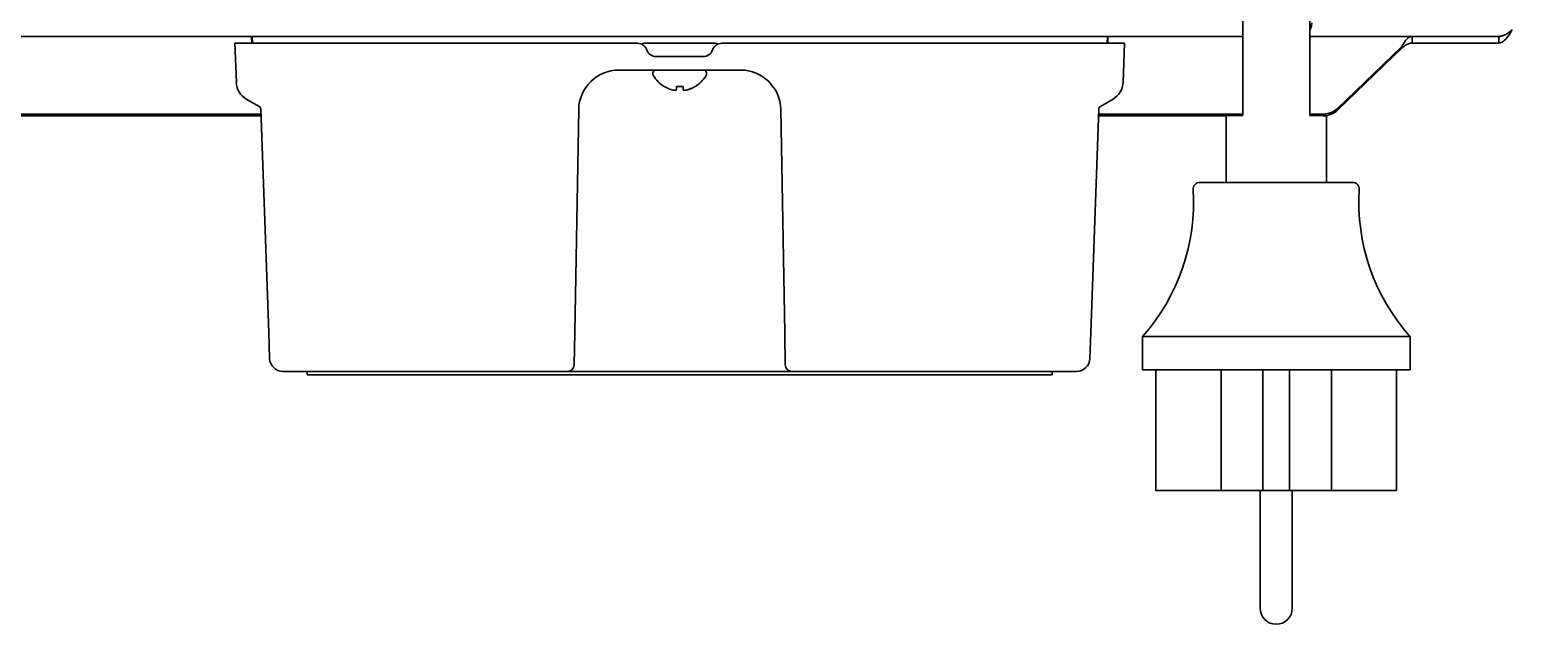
# Model space of a CAD drawing. Extents: x 5809 to 10669, y -850 to 3886.
# Drawn here: x 9007.9 to 9229.6, y 2644.7 to 2733.5 of the extents above; entities that cross this region are included whole.
import ezdxf

# ---------------------------------------------------------------- set-up
doc = ezdxf.new("R2010")
doc.units = 0
doc.header["$LTSCALE"] = 5
doc.layers.add('1', color=7, linetype='CONTINUOUS', true_color=0xffffff)

msp = doc.modelspace()

# ---------------------------------------------------------------- linework, layer by layer
at = {"layer": '1', "color": 7, "linetype": 'Continuous', "lineweight": 35}
for p, q in [((9189.27, 2740.73), (9189.27, 2720.73)), ((9199.27, 2720.73), (9199.27, 2740.73)), ((9189.27, 2732.53), (8643.92, 2732.53)), ((9038.57, 2731.5), (9040.57, 2731.5)), ((9038.57, 2731.5), (9038.78, 2725.66)), ((9040.57, 2731.5), (9098.74, 2731.5)), ((9041.06, 2732.53), (9041.08, 2731.5)), ((9041.18, 2731.5), (9041.12, 2732.53)), ((9099.77, 2731.5), (9110.37, 2731.5)), ((9111.4, 2731.5), (9169.57, 2731.5)), ((9169.02, 2732.53), (9168.97, 2731.5)), ((9169.09, 2732.53), (9169.07, 2731.5)), ((9169.57, 2731.5), (9171.57, 2731.5)), ((9171.37, 2725.66), (9171.57, 2731.5)), ((9214.57, 2732.53), (9199.27, 2732.53)), ((9227.57, 2732.53), (9214.57, 2732.53)), ((9214.57, 2732.53), (9214.57, 2731.53)), ((9227.57, 2731.53), (9214.57, 2731.53)), ((9227.57, 2731.53), (9227.57, 2732.53)), ((9101.57, 2729.5), (9108.57, 2729.5)), ((9203.45, 2721.78), (9213.04, 2731.04)), ((9203.45, 2721.52), (9213.04, 2730.78)), ((9213.04, 2731.04), (9213.04, 2730.78)), ((9095.97, 2727.5), (9114.18, 2727.5)), ((9101.07, 2727.1), (9101.07, 2726.9)), ((9109.07, 2726.9), (9109.07, 2727.1)), ((9102.77, 2725.02), (9102.77, 2725.05)), ((9107.37, 2725.05), (9107.37, 2725.02)), ((9040.27, 2723.17), (9042.17, 2722.08)), ((9167.98, 2722.08), (9169.87, 2723.17)), ((8872.12, 2720.93), (9042.44, 2720.93)), ((8872.12, 2720.68), (9042.45, 2720.68)), ((9042.42, 2721.66), (9043.62, 2688.29)), ((9089.37, 2688.3), (9089.97, 2721.6)), ((9120.18, 2721.6), (9120.77, 2688.3)), ((9166.53, 2688.29), (9167.73, 2721.66)), ((9167.69, 2720.68), (9186.77, 2720.68)), ((9167.7, 2720.93), (9189.27, 2720.93)), ((9186.77, 2720.73), (9187.77, 2720.73)), ((9186.77, 2710.73), (9186.77, 2720.73)), ((9187.77, 2720.73), (9189.27, 2720.73)), ((9199.27, 2720.93), (9201.33, 2720.93)), ((9199.27, 2720.73), (9200.77, 2720.73)), ((9200.77, 2720.73), (9201.77, 2720.73)), ((9201.77, 2710.73), (9201.77, 2720.73)), ((9194.27, 2710.73), (9182.86, 2710.73)), ((9205.69, 2710.73), (9194.27, 2710.73)), ((9043.62, 2688.29), (9043.75, 2684.43)), ((9089.29, 2683.48), (9089.37, 2688.3)), ((9120.77, 2688.3), (9120.86, 2683.48)), ((9166.39, 2684.43), (9166.53, 2688.29)), ((9174.27, 2687.73), (9174.27, 2682.73)), ((9194.27, 2687.73), (9174.27, 2687.73)), ((9214.27, 2687.73), (9194.27, 2687.73)), ((9214.27, 2682.73), (9214.27, 2687.73)), ((9194.27, 2682.73), (9174.27, 2682.73)), ((9176.27, 2682.73), (9176.27, 2664.73)), ((9186.03, 2682.73), (9186.03, 2664.73)), ((9192.27, 2664.73), (9192.27, 2682.73)), ((9214.27, 2682.73), (9194.27, 2682.73)), ((9196.27, 2664.73), (9196.27, 2682.73)), ((9202.52, 2682.73), (9202.52, 2664.73)), ((9212.27, 2664.73), (9212.27, 2682.73)), ((9088.29, 2682.5), (9045.75, 2682.5)), ((9049.39, 2682), (9049.39, 2682.5)), ((9095.29, 2682.5), (9088.29, 2682.5)), ((9114.86, 2682.5), (9095.29, 2682.5)), ((9121.86, 2682.5), (9114.86, 2682.5)), ((9164.4, 2682.5), (9121.86, 2682.5)), ((9160.76, 2682), (9160.76, 2682.5)), ((9186.03, 2664.73), (9176.27, 2664.73)), ((9186.03, 2664.73), (9192.27, 2664.73)), ((9191.87, 2664.73), (9191.87, 2647.13)), ((9192.27, 2664.73), (9196.27, 2664.73)), ((9196.27, 2664.73), (9202.52, 2664.73)), ((9196.67, 2647.13), (9196.67, 2664.73)), ((9202.52, 2664.73), (9212.27, 2664.73))]:
    msp.add_line(p, q, dxfattribs=at)
for centre, radius, start, end in [((9098.74, 2730), 1.5, 19.4712, 90), ((9099.77, 2730.8), 0.7, 90, 125.9212), ((9111.4, 2730), 1.5, 90, 160.5288), ((9110.37, 2730.8), 0.7, 54.0788, 90), ((9101.57, 2731), 1.5, 199.4712, 270), ((9108.57, 2731), 1.5, 270, 340.5288), ((9095.97, 2721.5), 6, 90, 179), ((9101.47, 2727.1), 0.4, 90, 180), ((9108.67, 2727.1), 0.4, 0, 90), ((9114.18, 2721.5), 6, 1, 90), ((9041.77, 2725.77), 3, 182, 240), ((9101.47, 2726.9), 0.4, 180, 210.3012), ((9105.27, 2729.12), 4.8, 210.3012, 238.6273), ((9104.87, 2729.12), 4.8, 301.3727, 329.6988), ((9108.67, 2726.9), 0.4, 329.6988, 0), ((9168.37, 2725.77), 3, 300, 358), ((9041.92, 2721.64), 0.5, 2, 60), ((9168.23, 2721.64), 0.5, 120, 178), ((9151.92, 2707.74), 30, 318.1612, 3.6785), ((9182.86, 2709.73), 1, 90, 183.6785), ((9205.69, 2709.73), 1, 356.3215, 90), ((9236.62, 2707.74), 30, 176.3215, 221.8388), ((9045.75, 2684.5), 2, 182, 270), ((9088.29, 2683.5), 1, 270, 359), ((9121.86, 2683.5), 1, 181, 270), ((9164.4, 2684.5), 2, 270, 358), ((9194.27, 2647.13), 2.4, 180, 0)]:
    msp.add_arc(centre, radius, start, end, dxfattribs=at)
for centre, major_axis, start_param, end_param in [((9201.33, 2723.83), (-3, 0), 1.570796, 2.356194), ((9201.33, 2723.57), (3, 0), 4.712389, 5.497787)]:
    msp.add_ellipse(centre, major_axis=major_axis, ratio=0.965926, start_param=start_param, end_param=end_param, dxfattribs=at)
for points, knots in [([(9199.27, 2733.47), (9199.31, 2733.53), (9199.38, 2733.66), (9199.46, 2733.86), (9199.53, 2734.08), (9199.56, 2734.3), (9199.57, 2734.45), (9199.57, 2734.53)], [0.6468515, 0.6468515, 0.6468515, 0.6468515, 0.7142857, 0.7857143, 0.8571429, 0.9285714, 1, 1, 1, 1]), ([(9213.04, 2731.04), (9213.1, 2731.15), (9213.17, 2731.25), (9213.29, 2731.45), (9213.36, 2731.55), (9213.49, 2731.73), (9213.55, 2731.81), (9213.68, 2731.97), (9213.74, 2732.05), (9213.87, 2732.18), (9213.93, 2732.24), (9214.06, 2732.34), (9214.13, 2732.38), (9214.25, 2732.46), (9214.32, 2732.48), (9214.44, 2732.52), (9214.51, 2732.53), (9214.57, 2732.53)], [0, 0, 0, 0, 0.125, 0.125, 0.25, 0.25, 0.375, 0.375, 0.5, 0.5, 0.625, 0.625, 0.75, 0.75, 0.875, 0.875, 1, 1, 1, 1]), ([(9227.57, 2732.53), (9227.66, 2732.53), (9227.74, 2732.53), (9227.91, 2732.56), (9227.99, 2732.58), (9228.16, 2732.63), (9228.24, 2732.66), (9228.41, 2732.73), (9228.49, 2732.77), (9228.66, 2732.87), (9228.74, 2732.92), (9228.91, 2733.02), (9228.99, 2733.08), (9229.16, 2733.2), (9229.24, 2733.27), (9229.41, 2733.4), (9229.49, 2733.46), (9229.57, 2733.53)], [0, 0, 0, 0, 0.125, 0.125, 0.25, 0.25, 0.375, 0.375, 0.5, 0.5, 0.625, 0.625, 0.75, 0.75, 0.875, 0.875, 1, 1, 1, 1]), ([(9102.77, 2725.05), (9102.98, 2724.93), (9103.19, 2724.82), (9103.51, 2724.68), (9103.62, 2724.64), (9103.84, 2724.56), (9103.96, 2724.53), (9104.07, 2724.5)], [0, 0, 0, 0, 0.5, 0.5, 0.75, 0.75, 1, 1, 1, 1]), ([(9105.57, 2725.05), (9105.57, 2724.93), (9105.57, 2724.82), (9105.57, 2724.68), (9105.57, 2724.64), (9105.57, 2724.56), (9105.57, 2724.53), (9105.57, 2724.5)], [0, 0, 0, 0, 0.5, 0.5, 0.75, 0.75, 1, 1, 1, 1]), ([(9160.76, 2682), (9160.76, 2682), (9159.27, 2682), (9155.74, 2682), (9152.14, 2682), (9147.88, 2682), (9143.15, 2682), (9138.97, 2682), (9135.53, 2682), (9132.9, 2682), (9130.18, 2682), (9126.28, 2682), (9121.02, 2682), (9114.3, 2682), (9104.55, 2682), (9092.06, 2682), (9077.76, 2682), (9065.47, 2682), (9056.36, 2682), (9051.37, 2682), (9049.64, 2682), (9049.39, 2682), (9049.39, 2682)], [0, 0, 0, 0, 0.053171, 0.084544, 0.119532, 0.157638, 0.197989, 0.239589, 0.260555, 0.281484, 0.302943, 0.325564, 0.374192, 0.426999, 0.483284, 0.601777, 0.718297, 0.820521, 0.900396, 0.957646, 0.980059, 1, 1, 1, 1])]:
    msp.add_open_spline(points, degree=3, knots=knots, dxfattribs=at)
for points in [[(9213.04, 2730.78), (9213.21, 2730.93), (9213.55, 2731.19), (9214.06, 2731.46), (9214.4, 2731.53), (9214.57, 2731.53)], [(9227.57, 2731.53), (9227.8, 2731.53), (9228.24, 2731.71), (9228.91, 2732.48), (9229.35, 2733.18), (9229.57, 2733.53)], [(9104.57, 2724.5), (9104.57, 2724.51), (9104.57, 2724.54), (9104.57, 2724.59), (9104.57, 2724.65), (9104.57, 2724.71), (9104.57, 2724.78), (9104.57, 2724.85), (9104.57, 2724.94), (9104.57, 2725.01), (9104.57, 2725.05)], [(9104.57, 2725.05), (9104.74, 2725.03), (9105.07, 2725.01), (9105.41, 2725.03), (9105.57, 2725.05)], [(9106.07, 2724.5), (9106.13, 2724.51), (9106.24, 2724.54), (9106.4, 2724.59), (9106.56, 2724.65), (9106.71, 2724.71), (9106.86, 2724.78), (9107.02, 2724.85), (9107.19, 2724.94), (9107.31, 2725.01), (9107.37, 2725.05)], [(9104.07, 2724.5), (9104.1, 2724.5), (9104.14, 2724.49), (9104.22, 2724.49), (9104.29, 2724.48), (9104.36, 2724.48), (9104.43, 2724.49), (9104.5, 2724.49), (9104.55, 2724.5), (9104.57, 2724.5)], [(9105.57, 2724.5), (9105.6, 2724.5), (9105.65, 2724.49), (9105.72, 2724.49), (9105.8, 2724.48), (9105.87, 2724.48), (9105.93, 2724.49), (9106, 2724.49), (9106.05, 2724.5), (9106.07, 2724.5)]]:
    msp.add_open_spline(points, degree=3, dxfattribs=at)

doc.saveas('drawing.dxf')
